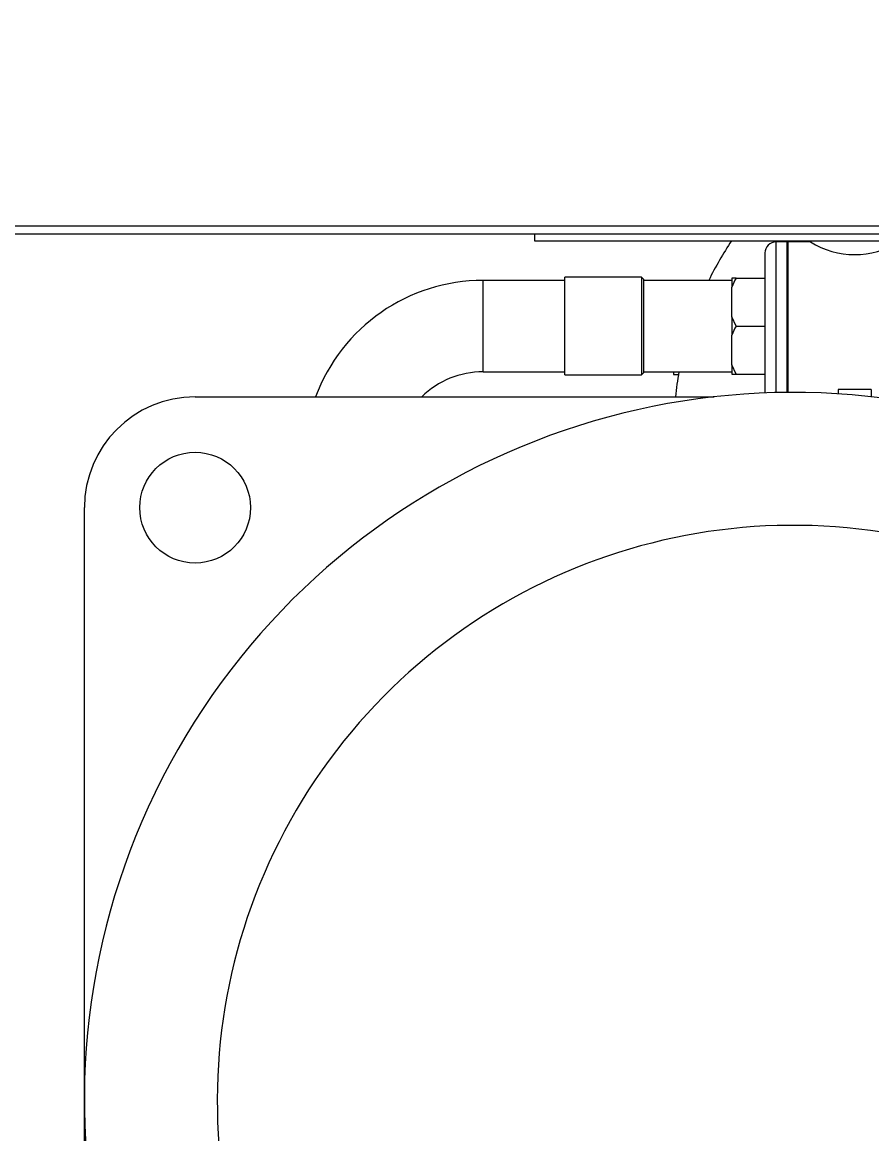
# Model space of a CAD drawing. Header units: millimetres. Extents: x 113490 to 142599, y -20467 to 115.
# Drawn here: x 137542 to 137926, y -7813 to -7311 of the extents above; entities that cross this region are included whole.
import ezdxf

# ---------------------------------------------------------------- set-up
doc = ezdxf.new("R2010")
doc.units = ezdxf.units.MM
doc.layers.add('DV2_0', color=7, linetype='Continuous')
doc.styles.get("Standard").update_dxf_attribs({"font": 'msyh.ttf'})
doc.dimstyles.new('ISO-25', dxfattribs={"dimtxt": 2.5, "dimasz": 2.5, "dimexe": 1.25, "dimexo": 0.625, "dimtad": 1, "dimtxsty": 'Standard', "dimcen": 2.5, "dimadec": 0, "dimazin": 0, "dimtfac": 1, "dimtmove": 0, "dimatfit": 3, "dimfxl": 1, "dimarcsym": 0})

# ---------------------------------------------------------------- blocks, each defined once
blk = doc.blocks.new('*D16')
at = {"color": 0, "lineweight": -2}
for p, q in [((137075.04, -7126.86), (137075.04, -8732.78)), ((139355.04, -7126.86), (139355.04, -8732.78)), ((137135.04, -8702.78), (139295.04, -8702.78))]:
    blk.add_line(p, q, dxfattribs=at)
at = {"color": 0}
for points in [[(137135.04, -8692.78), (137135.04, -8712.78), (137075.04, -8702.78)], [(139295.04, -8692.78), (139295.04, -8712.78), (139355.04, -8702.78)]]:
    blk.add_solid(points, dxfattribs=at)
at = {"layer": 'Defpoints', "color": 0}
for p in [(137075.04, -7125.86), (139355.04, -7125.86), (139355.04, -8702.78)]:
    blk.add_point(p, dxfattribs=at)
at = {"color": 0, "insert": (138215.04, -8656.94), "char_height": 50, "attachment_point": 5}
blk.add_mtext('2270', dxfattribs=at)

msp = doc.modelspace()

# ---------------------------------------------------------------- linework, layer by layer
at = {"layer": 'DV2_0', "color": 7, "linetype": 'Continuous', "lineweight": 20}
for p, q in [((137216.03, -7402.77), (139214.03, -7402.77)), ((137882.31, -7478.06), (137882.31, -7409.97)), ((137750.06, -7468.6), (137750.06, -7427.34))]:
    msp.add_line(p, q, dxfattribs=at)
at = {"layer": 'DV2_0', "color": 7, "linetype": 'Continuous', "lineweight": 15}
for p, q in [((137216.03, -7406.37), (139214.03, -7406.37)), ((137773.25, -7406.37), (137773.25, -7409.47)), ((137773.25, -7409.47), (138305.25, -7409.47)), ((137887.31, -7409.97), (137882.31, -7409.97)), ((137887.31, -7477.98), (137887.31, -7409.97)), ((137887.81, -7410.97), (137887.31, -7410.97)), ((137887.81, -7477.98), (137887.81, -7409.97)), ((137897.96, -7409.97), (137887.81, -7409.97)), ((137897.81, -7409.47), (137897.81, -7410.05)), ((137877.31, -7414.97), (137877.31, -7478.22)), ((137786.99, -7427.34), (137750.06, -7427.34)), ((137786.99, -7470), (137786.99, -7425.94)), ((137821.56, -7425.94), (137786.99, -7425.94)), ((137821.56, -7425.94), (137821.56, -7470)), ((137822.56, -7426.94), (137821.56, -7425.94)), ((137822.56, -7469), (137822.56, -7426.94)), ((137862.31, -7427.34), (137822.56, -7427.34)), ((137862.31, -7426.32), (137862.31, -7430.42)), ((137864.31, -7426.32), (137862.31, -7426.32)), ((137864.31, -7426.32), (137877.31, -7426.32)), ((137862.31, -7443.87), (137862.31, -7430.42)), ((137862.31, -7443.87), (137862.31, -7452.07)), ((137864.31, -7447.97), (137862.31, -7443.87)), ((137864.31, -7447.97), (137877.31, -7447.97)), ((137862.31, -7465.52), (137862.31, -7452.07)), ((137862.31, -7465.52), (137862.31, -7469.62)), ((137864.31, -7469.62), (137862.31, -7465.52)), ((137750.06, -7468.6), (137786.99, -7468.6)), ((137786.99, -7470), (137821.56, -7470)), ((137821.56, -7470), (137822.56, -7469)), ((137822.56, -7468.6), (137862.31, -7468.6)), ((137836.03, -7468.6), (137836.03, -7469.9)), ((137836.03, -7469.9), (137838.22, -7469.9)), ((137862.31, -7469.62), (137864.31, -7469.62)), ((137864.31, -7469.62), (137877.31, -7469.62)), ((137910.31, -7476.59), (137910.31, -7478.61)), ((137925.31, -7476.59), (137910.31, -7476.59)), ((137925.31, -7476.59), (137925.31, -7479.92)), ((137620.03, -7479.97), (137854.31, -7479.97)), ((137570.03, -7797.97), (137570.03, -7529.97)), ((137570.03, -8158.97), (137570.03, -7797.97))]:
    msp.add_line(p, q, dxfattribs=at)
msp.add_circle((137620.03, -7529.97), 25, dxfattribs=at)
for centre, radius, start, end in [((137992.03, -7495.97), 156, 146.3246, 153.9002), ((137882.31, -7414.97), 5, 90, 180), ((137917.81, -7377.94), 37.76, 238.0185, 301.9815), ((137750.06, -7507.97), 80.63, 90, 159.6799), ((137890.35, -7441.55), 30.17, 149.6756, 158.3525), ((137890.35, -7463.2), 30.17, 149.6756, 158.3525), ((137750.06, -7507.97), 39.37, 90, 134.6672), ((137992.03, -7495.97), 156, 169.8952, 174.1132), ((137890.03, -7797.97), 320, 350.599, 312.5382), ((137620.03, -7529.97), 50, 90, 180), ((137890.03, -7797.97), 260, 355.9767, 293.7684)]:
    msp.add_arc(centre, radius, start, end, dxfattribs=at)

# ---------------------------------------------------------------- dimensions: what is measured, and where the dimension line sits
at = {"color": 1}
dim = msp.add_linear_dim(base=(139355.04, -8702.78), p1=(137075.04, -7125.86), p2=(139355.04, -7125.86), text='2270', dimstyle='ISO-25', override={"dimtxt": 50, "dimasz": 60, "dimexe": 30, "dimexo": 1, "dimgap": 20, "dimdec": 0}, dxfattribs=at)
dim.commit()
dim.dimension.update_dxf_attribs({"geometry": '*D16', "text_midpoint": (138215.04, -8656.94)})

doc.saveas('drawing.dxf')
